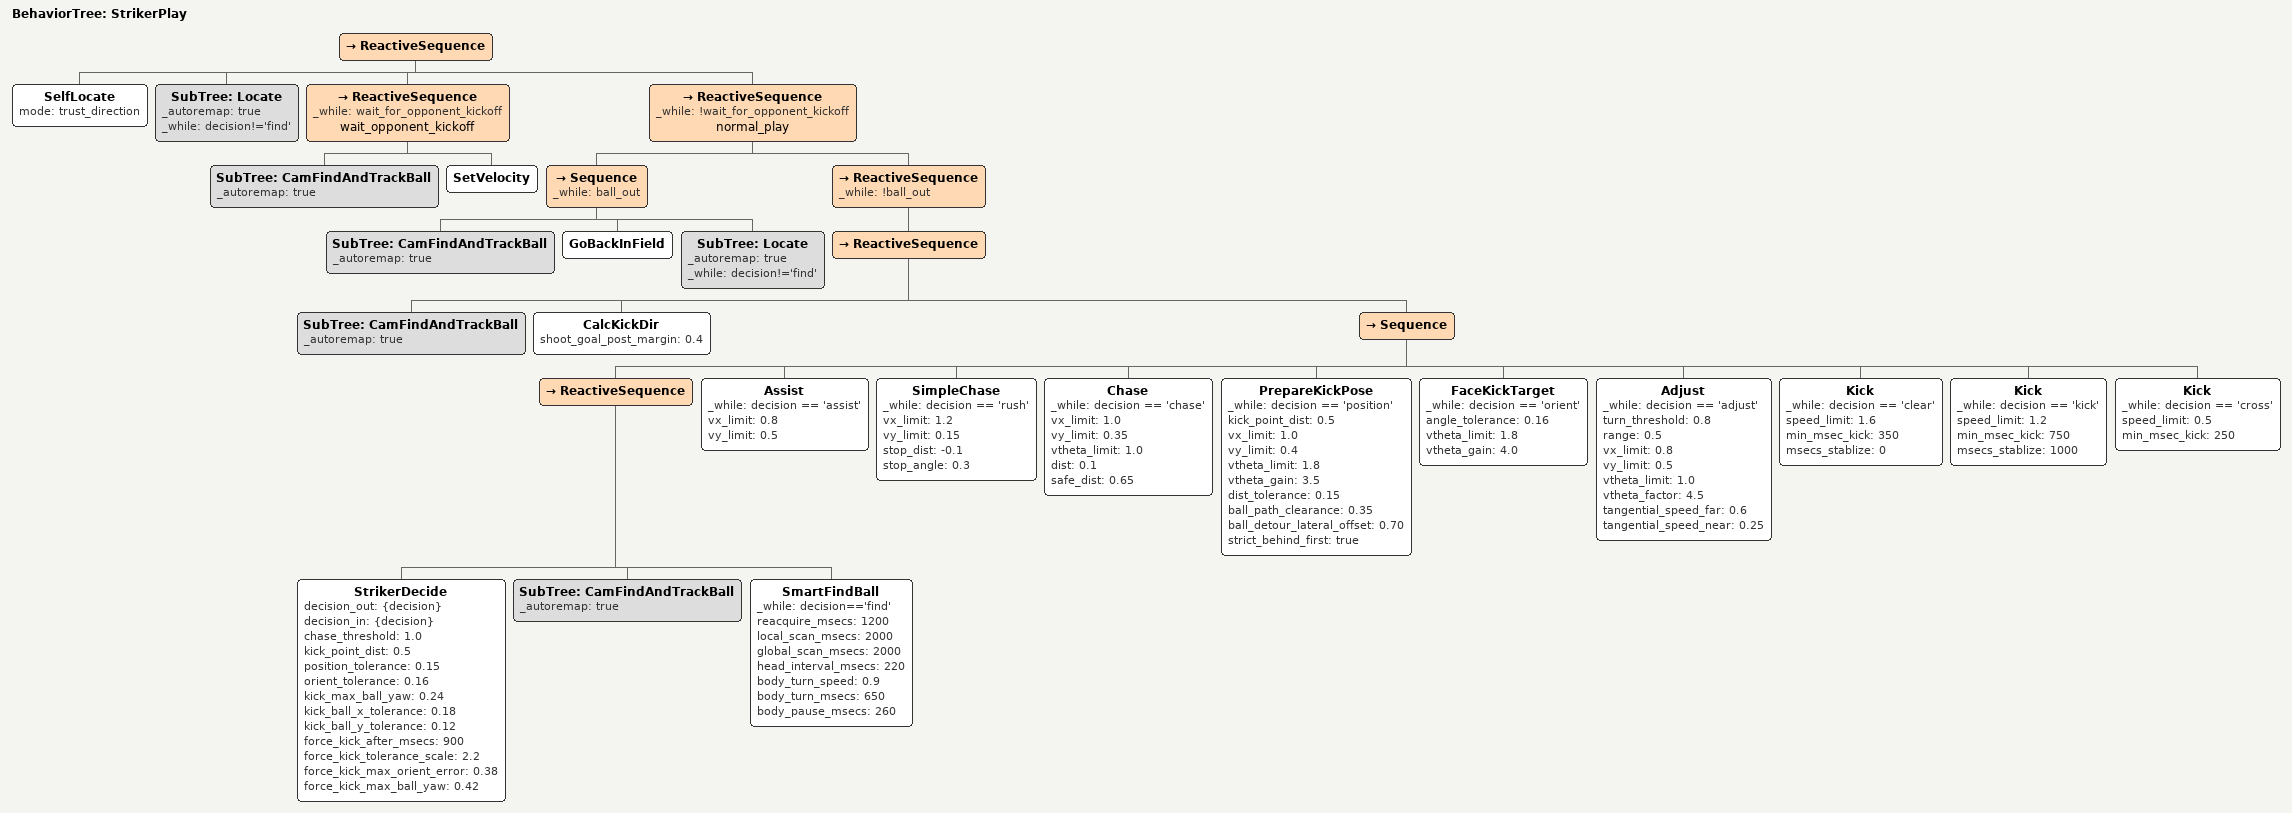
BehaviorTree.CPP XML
<root BTCPP_format="4" >
   <include path="./subtree_cam_find_and_track_ball.xml" />
   <include path="./subtree_find_ball.xml" />
   <include path="./subtree_locate.xml" />
   <BehaviorTree ID="StrikerPlay">
      <ReactiveSequence>
         <SelfLocate mode="trust_direction" />
         <SubTree ID="Locate" _autoremap="true" _while="decision!='find'" />
         <ReactiveSequence _while="wait_for_opponent_kickoff" name="wait_opponent_kickoff">
            <SubTree ID="CamFindAndTrackBall" _autoremap="true" />
            <SetVelocity />
         </ReactiveSequence>
         <ReactiveSequence _while="!wait_for_opponent_kickoff" name="normal_play">
            <Sequence _while="ball_out">
               <SubTree ID="CamFindAndTrackBall" _autoremap="true" />
               <GoBackInField />
               <SubTree ID="Locate" _autoremap="true" _while="decision!='find'" />
            </Sequence>
            <ReactiveSequence _while="!ball_out">
               <ReactiveSequence>
                  <SubTree ID="CamFindAndTrackBall" _autoremap="true" />
                  <CalcKickDir shoot_goal_post_margin="0.4" />
                  <Sequence>
                     <ReactiveSequence>
                        <StrikerDecide decision_out="{decision}" decision_in="{decision}" chase_threshold="1.0" kick_point_dist="0.5" position_tolerance="0.15" orient_tolerance="0.16" kick_max_ball_yaw="0.24" kick_ball_x_tolerance="0.18" kick_ball_y_tolerance="0.12" force_kick_after_msecs="900" force_kick_tolerance_scale="2.2" force_kick_max_orient_error="0.38" force_kick_max_ball_yaw="0.42" />
                        <SubTree ID="CamFindAndTrackBall" _autoremap="true" />
                        <SmartFindBall _while="decision=='find'" reacquire_msecs="1200" local_scan_msecs="2000" global_scan_msecs="2000" head_interval_msecs="220" body_turn_speed="0.9" body_turn_msecs="650" body_pause_msecs="260" />
                     </ReactiveSequence>
                     <Assist _while="decision == 'assist'" vx_limit="0.8" vy_limit="0.5" />
                     <SimpleChase _while="decision == 'rush'" vx_limit="1.2" vy_limit="0.15" stop_dist="-0.1" stop_angle="0.3" />
                     <Chase _while="decision == 'chase'" vx_limit="1.0" vy_limit="0.35" vtheta_limit="1.0" dist="0.1" safe_dist="0.65" />
                     <PrepareKickPose _while="decision == 'position'" kick_point_dist="0.5" vx_limit="1.0" vy_limit="0.4" vtheta_limit="1.8" vtheta_gain="3.5" dist_tolerance="0.15" ball_path_clearance="0.35" ball_detour_lateral_offset="0.70" strict_behind_first="true" />
                     <FaceKickTarget _while="decision == 'orient'" angle_tolerance="0.16" vtheta_limit="1.8" vtheta_gain="4.0" />
                     <Adjust _while="decision == 'adjust'" turn_threshold="0.8" range="0.5" vx_limit="0.8" vy_limit="0.5" vtheta_limit="1.0" vtheta_factor="4.5" tangential_speed_far="0.6" tangential_speed_near="0.25" />
                     <Kick _while="decision == 'clear'" speed_limit="1.6" min_msec_kick="350" msecs_stablize="0" />
                     <Kick _while="decision == 'kick'" speed_limit="1.2" min_msec_kick="750" msecs_stablize="1000" />
                     <Kick _while="decision == 'cross'" speed_limit="0.5" min_msec_kick="250" />
                  </Sequence>
               </ReactiveSequence>
            </ReactiveSequence>
         </ReactiveSequence>
      </ReactiveSequence>
   </BehaviorTree>
</root>
